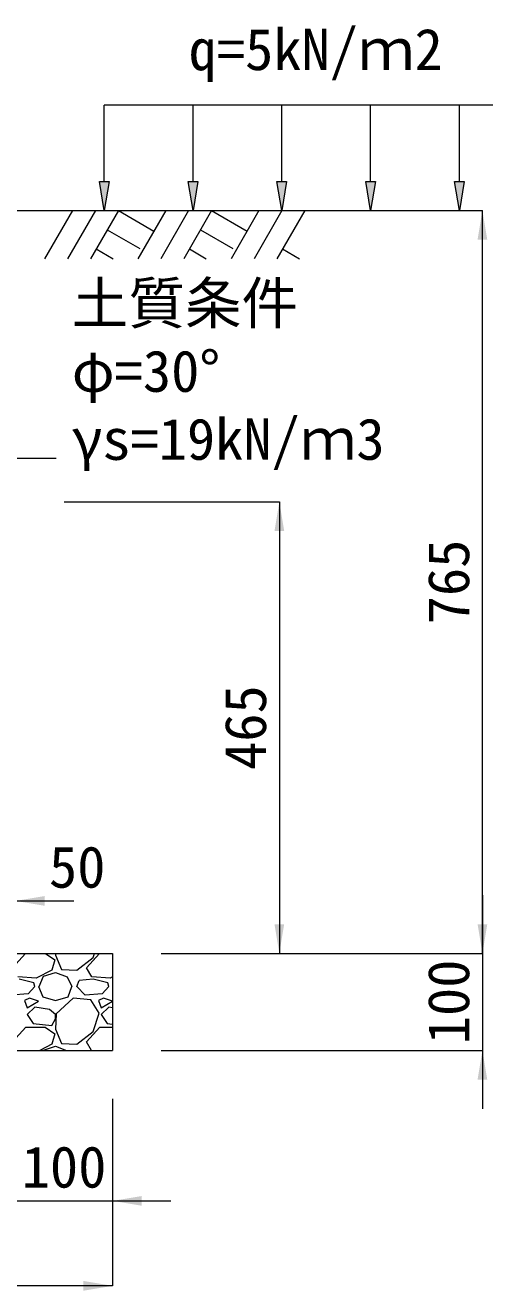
# Model space of a CAD drawing. Units: millimetres at full size. Extents: x 187207 to 255567, y 882048 to 905686.
# Drawn here: x 197394 to 197876, y 899443 to 900746 of the extents above; entities that cross this region are included whole.
import ezdxf
from ezdxf.enums import TextEntityAlignment as Align

# ---------------------------------------------------------------- set-up
doc = ezdxf.new("R2010")
doc.units = ezdxf.units.MM
doc.header["$LTSCALE"] = 20
doc.linetypes.add('USER1', pattern=[28.575, 19.05, -3.175, 3.175, -3.175])
for name, color, linetype, lineweight in [('0_2', 7, 'Continuous', 20), ('基礎材', 7, 'Continuous', 15), ('寸法線', 7, 'Continuous', 13), ('ﾊｯﾁﾝｸﾞ', 7, 'Continuous', 5)]:
    doc.layers.add(name, color=color, linetype=linetype, lineweight=lineweight)
doc.layers.add('文字', color=7, linetype='Continuous')
doc.styles.add('ＭＳ ゴシック', font='')
doc.styles.get('ＭＳ ゴシック').set_extended_font_data('MS Gothic')

# ---------------------------------------------------------------- blocks, each defined once
blk = doc.blocks.new('filled_arrow')
at = {"color": 0, "linetype": 'Continuous', "lineweight": -2}
blk.add_solid([(7.5, 1.25), (0, 0), (7.5, -1.25)], dxfattribs=at)

msp = doc.modelspace()

# ---------------------------------------------------------------- hatches: boundary and pattern name
at = {"layer": '寸法線'}
for points in [[(197480.79, 900585.37), (197475.79, 900555.37), (197470.79, 900585.37)], [(197572.2, 900585.37), (197567.2, 900555.37), (197562.2, 900585.37)], [(197663.61, 900585.37), (197658.61, 900555.37), (197653.61, 900585.37)], [(197755.03, 900585.37), (197750.03, 900555.37), (197745.03, 900585.37)], [(197846.44, 900585.37), (197841.44, 900555.37), (197836.44, 900585.37)], [(197846.44, 900585.37), (197841.44, 900555.37), (197836.44, 900585.37)]]:
    msp.add_hatch(color=256, dxfattribs=at).paths.add_polyline_path(points)

# ---------------------------------------------------------------- linework, layer by layer
at = {"layer": '0_2'}
msp.add_line((197384.37, 900555.37), (197784.37, 900555.37), dxfattribs=at)
at = {"layer": '基礎材'}
for p, q in [((196834.37, 899790.37), (197484.37, 899790.37)), ((197484.37, 899790.37), (197484.37, 899690.37)), ((196834.37, 899690.37), (197484.37, 899690.37))]:
    msp.add_line(p, q, dxfattribs=at)
at = {"layer": '寸法線', "lineweight": 9}
for p, q in [((197875.79, 900663.92), (197475.79, 900663.92)), ((197475.79, 900585.37), (197475.79, 900663.92)), ((197567.2, 900585.37), (197567.2, 900663.92)), ((197658.61, 900585.37), (197658.61, 900663.92)), ((197750.03, 900585.37), (197750.03, 900663.92)), ((197841.44, 900585.37), (197841.44, 900663.92))]:
    msp.add_line(p, q, dxfattribs=at)
at = {"layer": '寸法線'}
for p, q in [((197434.37, 900555.37), (197865.22, 900555.37)), ((197865.22, 899790.37), (197865.22, 900555.37)), ((197434.37, 900255.37), (197656.07, 900255.37)), ((197656.07, 900255.37), (197656.07, 899790.37)), ((197274.37, 899844.36), (197444.37, 899844.36)), ((197865.22, 899850.37), (197865.22, 899630.37)), ((197534.42, 899790.37), (197865.22, 899790.37)), ((197534.42, 899790.37), (197656.07, 899790.37)), ((197534.42, 899790.37), (197865.22, 899790.37)), ((197534.37, 899690.37), (197865.22, 899690.37)), ((197484.37, 899640.37), (197484.37, 899535.43)), ((197484.37, 899640.37), (197484.37, 899447.93)), ((197324.37, 899535.43), (197544.37, 899535.43)), ((197484.37, 899447.93), (196834.37, 899447.93))]:
    msp.add_line(p, q, dxfattribs=at)
at = {"layer": '寸法線', "linetype": 'USER1', "lineweight": 9}
msp.add_line((197262.52, 900300.37), (197426.23, 900300.37), dxfattribs=at)
at = {"layer": '寸法線', "lineweight": 9}
for points in [[(197480.79, 900585.37), (197475.79, 900555.37), (197470.79, 900585.37)], [(197572.2, 900585.37), (197567.2, 900555.37), (197562.2, 900585.37)], [(197663.61, 900585.37), (197658.61, 900555.37), (197653.61, 900585.37)], [(197755.03, 900585.37), (197750.03, 900555.37), (197745.03, 900585.37)], [(197846.44, 900585.37), (197841.44, 900555.37), (197836.44, 900585.37)], [(197846.44, 900585.37), (197841.44, 900555.37), (197836.44, 900585.37)]]:
    msp.add_lwpolyline(points, close=True, dxfattribs=at)
at = {"layer": 'ﾊｯﾁﾝｸﾞ', "lineweight": 9}
for p, q in [((197443.02, 900555.36), (197414.37, 900505.74)), ((197466.64, 900555.36), (197437.99, 900505.74)), ((197490.27, 900555.36), (197461.62, 900505.74)), ((197490.27, 900555.36), (197526.83, 900534.25)), ((197539.02, 900555.36), (197510.37, 900505.74)), ((197562.64, 900555.36), (197533.99, 900505.74)), ((197586.27, 900555.36), (197557.62, 900505.74)), ((197586.27, 900555.36), (197622.83, 900534.25)), ((197635.02, 900555.36), (197606.37, 900505.74)), ((197658.64, 900555.36), (197629.99, 900505.74)), ((197682.26, 900555.36), (197653.62, 900505.74)), ((197478.84, 900535.58), (197512.26, 900516.29)), ((197574.84, 900535.58), (197608.26, 900516.29)), ((197467.42, 900515.79), (197484.84, 900505.74)), ((197563.42, 900515.79), (197580.84, 900505.74)), ((197659.42, 900515.79), (197676.83, 900505.74))]:
    msp.add_line(p, q, dxfattribs=at)
at = {"layer": 'ﾊｯﾁﾝｸﾞ'}
for p, q in [((197381.3, 899775.37), (197394.8, 899790.37)), ((197415.18, 899790.37), (197424.74, 899783.75)), ((197425.6, 899790.37), (197425.5, 899788.33)), ((197425.5, 899788.33), (197431.59, 899773.85)), ((197447.6, 899773.09), (197464.36, 899786.04)), ((197457.5, 899775.37), (197471, 899790.37)), ((197464.36, 899786.04), (197465.75, 899790.37)), ((197421.69, 899773.09), (197405.69, 899764.7)), ((197424.74, 899783.75), (197421.69, 899773.09)), ((197431.59, 899773.85), (197447.6, 899773.09)), ((197462.84, 899766.23), (197457.5, 899775.37)), ((197405.69, 899764.7), (197386.64, 899766.23)), ((197403.4, 899760.13), (197388.16, 899763.94)), ((197404.16, 899756.32), (197403.4, 899760.13)), ((197408.73, 899756.32), (197413.31, 899766.99)), ((197413.31, 899766.99), (197425.5, 899770.8)), ((197425.5, 899770.8), (197437.69, 899766.23)), ((197437.69, 899766.23), (197442.26, 899756.32)), ((197447.6, 899756.32), (197449.88, 899762.42)), ((197464.36, 899763.94), (197449.88, 899762.42)), ((197481.89, 899764.7), (197462.84, 899766.23)), ((197479.6, 899760.13), (197464.36, 899763.94)), ((197480.36, 899756.32), (197479.6, 899760.13)), ((197484.42, 899766.03), (197481.89, 899764.7)), ((197397.3, 899748.7), (197379.78, 899747.18)), ((197404.16, 899756.32), (197397.3, 899748.7)), ((197407.97, 899756.32), (197412.54, 899745.65)), ((197438.45, 899745.65), (197442.26, 899756.32)), ((197455.98, 899747.18), (197447.6, 899756.32)), ((197473.5, 899748.7), (197455.98, 899747.18)), ((197480.36, 899756.32), (197473.5, 899748.7)), ((197484.17, 899756.32), (197484.42, 899755.74)), ((197398.83, 899744.13), (197393.49, 899741.84)), ((197393.49, 899741.84), (197396.54, 899734.22)), ((197396.54, 899734.22), (197407.97, 899741.08)), ((197404.16, 899734.99), (197396.54, 899727.37)), ((197407.97, 899741.08), (197398.83, 899744.13)), ((197419.4, 899732.7), (197404.16, 899734.99)), ((197412.54, 899745.65), (197425.5, 899741.84)), ((197425.5, 899741.84), (197438.45, 899745.65)), ((197443.79, 899744.13), (197426.26, 899728.13)), ((197462.07, 899742.61), (197443.79, 899744.13)), ((197470.46, 899728.89), (197462.07, 899742.61)), ((197475.03, 899744.13), (197469.69, 899741.84)), ((197469.69, 899741.84), (197472.74, 899734.22)), ((197472.74, 899734.22), (197484.17, 899741.08)), ((197480.36, 899734.99), (197472.74, 899727.37)), ((197484.17, 899741.08), (197475.03, 899744.13)), ((197484.42, 899734.38), (197480.36, 899734.99)), ((197396.54, 899727.37), (197402.64, 899718.22)), ((197425.5, 899727.37), (197419.4, 899732.7)), ((197421.69, 899715.94), (197425.5, 899722.79)), ((197426.26, 899728.13), (197425.5, 899712.13)), ((197425.5, 899722.79), (197425.5, 899727.37)), ((197464.36, 899709.84), (197470.46, 899728.89)), ((197472.74, 899727.37), (197478.84, 899718.22)), ((197381.3, 899699.17), (197395.02, 899714.41)), ((197395.02, 899714.41), (197414.83, 899714.41)), ((197402.64, 899718.22), (197421.69, 899715.94)), ((197414.83, 899714.41), (197424.74, 899707.55)), ((197425.5, 899712.13), (197431.59, 899697.65)), ((197447.6, 899696.89), (197464.36, 899709.84)), ((197457.5, 899699.17), (197471.22, 899714.41)), ((197471.22, 899714.41), (197484.42, 899714.41)), ((197478.84, 899718.22), (197484.42, 899717.55)), ((197421.69, 899696.89), (197409.25, 899690.37)), ((197413.31, 899690.79), (197425.5, 899694.6)), ((197424.74, 899707.55), (197421.69, 899696.89)), ((197425.5, 899694.6), (197436.78, 899690.37)), ((197431.59, 899697.65), (197447.6, 899696.89)), ((197462.64, 899690.37), (197457.5, 899699.17)), ((197413.13, 899690.37), (197413.31, 899690.79))]:
    msp.add_line(p, q, dxfattribs=at)

# ---------------------------------------------------------------- block references
at = {"layer": '寸法線', "xscale": 4, "yscale": 4}
for p, rotation in [((197865.22, 900555.37), 270), ((197656.07, 900255.37), 270), ((197656.07, 899790.37), 90), ((197865.22, 899790.37), 90), ((197865.22, 899790.37), 90), ((197865.22, 899690.37), 270), ((197484.37, 899447.93), 180)]:
    msp.add_blockref('filled_arrow', p, dxfattribs=dict(at, rotation=rotation))
for p in [(197384.37, 899844.36), (197484.37, 899535.43)]:
    msp.add_blockref('filled_arrow', p, dxfattribs=at)

# ---------------------------------------------------------------- texts
at = {"layer": '寸法線', "style": 'ＭＳ ゴシック'}
for s, p in [('土質条件', (197442.34, 900481.38)), ('φ=30°', (197442.34, 900411.38)), ('γs=19kN/ｍ3', (197442.34, 900341.38))]:
    msp.add_text(s, height=42.72, dxfattribs=at).set_placement(p, align=Align.TOP_LEFT)
for s, p in [('765', (197830.22, 900172.87)), ('465', (197621.07, 900022.87)), ('100', (197830.22, 899740.37))]:
    msp.add_text(s, height=42.72, rotation=90, dxfattribs=at).set_placement(p, align=Align.MIDDLE_CENTER)
for s, p in [('50', (197447.92, 899879.36)), ('100', (197434.37, 899570.43))]:
    msp.add_text(s, height=42.72, dxfattribs=at).set_placement(p, align=Align.MIDDLE_CENTER)
at = {"layer": '文字', "style": 'ＭＳ ゴシック'}
msp.add_text('q=5kN/ｍ2', height=42.72, dxfattribs=at).set_placement((197562.67, 900687.19), align=Align.BOTTOM_LEFT)

doc.saveas('drawing.dxf')
